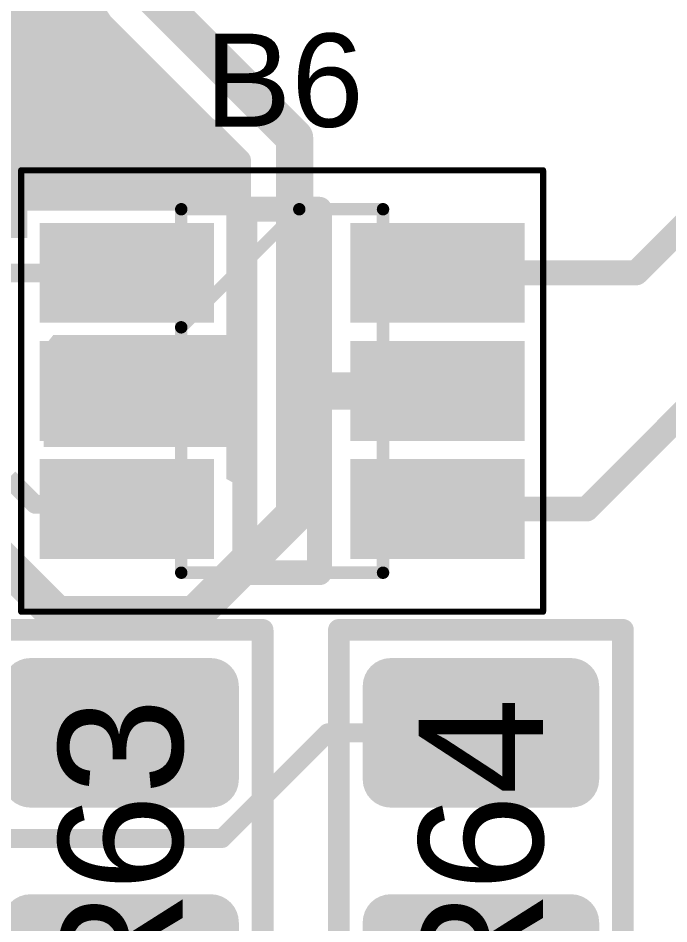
# Model space of a CAD drawing. Header units: inches. Extents: x -3 to 191, y -18 to 93.
# Drawn here: x 9.72 to 14.96, y 26.16 to 33.45 of the extents above; entities that cross this region are included whole.
import ezdxf

# ---------------------------------------------------------------- set-up
doc = ezdxf.new("R2010")
doc.units = ezdxf.units.IN
for name, color, linetype in [('Bottom Layer', 5, 'Continuous'), ('GND 1', 90, 'Continuous'), ('GND 2', 156, 'Continuous'), ('Mechanical 13', 56, 'Continuous'), ('Mechanical 15', 56, 'Continuous'), ('Mechanical 20', 56, 'Continuous'), ('PWR', 16, 'Continuous'), ('Signal L4', 76, 'Continuous'), ('Top Layer', 1, 'Continuous'), ('Top Overlay', 2, 'Continuous'), ('Top Paste', 8, 'Continuous'), ('Top Solder', 216, 'Continuous'), ('Via Holes', 16, 'Continuous')]:
    doc.layers.add(name, color=color, linetype=linetype)
doc.styles.add('Arial', font='', dxfattribs={"height": 0.2})
doc.styles.get('Arial').set_extended_font_data('Arial')

# ---------------------------------------------------------------- blocks, each defined once
blk = doc.blocks.new('SOT95P280X145_6N_91')
at = {"layer": 'Top Layer'}
for points in [[(-1.85000011, 1.25000004), (-0.64999997, 1.25000004), (-0.64999997, 0.65000124), (-1.85000011, 0.65000124)], [(0.64999997, 1.25000004), (1.85000011, 1.25000004), (1.85000011, 0.65000124), (0.64999997, 0.65000124)], [(-1.85000011, 0.2999994), (-0.64999997, 0.2999994), (-0.64999997, -0.2999994), (-1.85000011, -0.2999994)], [(0.64999997, 0.2999994), (1.85000011, 0.2999994), (1.85000011, -0.2999994), (0.64999997, -0.2999994)], [(-1.85000011, -0.65000124), (-0.64999997, -0.65000124), (-0.64999997, -1.25000004), (-1.85000011, -1.25000004)], [(0.64999997, -0.65000124), (1.85000011, -0.65000124), (1.85000011, -1.25000004), (0.64999997, -1.25000004)]]:
    blk.add_hatch(color=1, dxfattribs=at).paths.add_polyline_path(points)
at = {"layer": 'Top Paste'}
for points in [[(-1.85000011, 1.25000004), (-0.64999997, 1.25000004), (-0.64999997, 0.65000124), (-1.85000011, 0.65000124)], [(0.64999997, 1.25000004), (1.85000011, 1.25000004), (1.85000011, 0.65000124), (0.64999997, 0.65000124)], [(-1.85000011, 0.2999994), (-0.64999997, 0.2999994), (-0.64999997, -0.2999994), (-1.85000011, -0.2999994)], [(0.64999997, 0.2999994), (1.85000011, 0.2999994), (1.85000011, -0.2999994), (0.64999997, -0.2999994)], [(-1.85000011, -0.65000124), (-0.64999997, -0.65000124), (-0.64999997, -1.25000004), (-1.85000011, -1.25000004)], [(0.64999997, -0.65000124), (1.85000011, -0.65000124), (1.85000011, -1.25000004), (0.64999997, -1.25000004)]]:
    blk.add_hatch(color=8, dxfattribs=at).paths.add_polyline_path(points)
at = {"layer": 'Top Solder'}
for points in [[(-1.95160011, 1.35160004), (-0.54839997, 1.35160004), (-0.54839997, 0.54840124), (-1.95160011, 0.54840124)], [(0.54839997, 1.35160004), (1.95160011, 1.35160004), (1.95160011, 0.54840124), (0.54839997, 0.54840124)], [(-1.95160011, 0.4015993999999999), (-0.54839997, 0.4015993999999999), (-0.54839997, -0.4015993999999999), (-1.95160011, -0.4015993999999999)], [(0.54839997, 0.4015993999999999), (1.95160011, 0.4015993999999999), (1.95160011, -0.4015993999999999), (0.54839997, -0.4015993999999999)], [(-1.95160011, -0.54840124), (-0.54839997, -0.54840124), (-0.54839997, -1.35160004), (-1.95160011, -1.35160004)], [(0.54839997, -0.54840124), (1.95160011, -0.54840124), (1.95160011, -1.35160004), (0.54839997, -1.35160004)]]:
    blk.add_hatch(color=216, dxfattribs=at).paths.add_polyline_path(points)
at = {"layer": 'Mechanical 15'}
for points in [[(-0.8119998999999999, 0.5120005, 0.0999998, 0.0999998, 0), (0.13800074, 1.46200114, 0.0999998, 0.0999998, 0)], [(-0.8119998999999999, -1.46200114, 0.0999998, 0.0999998, 0), (-0.8119998999999999, 1.46200114, 0.0999998, 0.0999998, 0)], [(-0.8119998999999999, 1.46200114, 0.0999998, 0.0999998, 0), (0.8119998999999999, 1.46200114, 0.0999998, 0.0999998, 0)], [(0.8119998999999999, -1.46200114, 0.0999998, 0.0999998, 0), (0.8119998999999999, 1.46200114, 0.0999998, 0.0999998, 0)], [(-0.8119998999999999, -1.46200114, 0.0999998, 0.0999998, 0), (0.8119998999999999, -1.46200114, 0.0999998, 0.0999998, 0)]]:
    blk.add_lwpolyline(points, format="xyseb", dxfattribs=at)
for points in [[(-0.8369985799999999, 1.46200114, 0.0499999, 0.0499999, 1), (-0.78700122, 1.46200114, 0.0499999, 0.0499999, 1)], [(-0.8369985799999999, 1.46200114, 0.0499999, 0.0499999, 1), (-0.78700122, 1.46200114, 0.0499999, 0.0499999, 1)], [(0.11300206, 1.46200114, 0.0499999, 0.0499999, 1), (0.16299942, 1.46200114, 0.0499999, 0.0499999, 1)], [(0.78700122, 1.46200114, 0.0499999, 0.0499999, 1), (0.8369985799999999, 1.46200114, 0.0499999, 0.0499999, 1)], [(0.78700122, 1.46200114, 0.0499999, 0.0499999, 1), (0.8369985799999999, 1.46200114, 0.0499999, 0.0499999, 1)], [(-0.8369985799999999, 0.5120005, 0.0499999, 0.0499999, 1), (-0.78700122, 0.5120005, 0.0499999, 0.0499999, 1)], [(-0.8369985799999999, -1.46200114, 0.0499999, 0.0499999, 1), (-0.78700122, -1.46200114, 0.0499999, 0.0499999, 1)], [(-0.8369985799999999, -1.46200114, 0.0499999, 0.0499999, 1), (-0.78700122, -1.46200114, 0.0499999, 0.0499999, 1)], [(0.78700122, -1.46200114, 0.0499999, 0.0499999, 1), (0.8369985799999999, -1.46200114, 0.0499999, 0.0499999, 1)], [(0.78700122, -1.46200114, 0.0499999, 0.0499999, 1), (0.8369985799999999, -1.46200114, 0.0499999, 0.0499999, 1)]]:
    blk.add_lwpolyline(points, format="xyseb", close=True, dxfattribs=at)
at = {"layer": 'Mechanical 20'}
for points in [[(-2.10000088, -1.77500026, 0.0499999, 0.0499999, 0), (-2.10000088, 1.77500026, 0.0499999, 0.0499999, 0)], [(-2.10000088, 1.77500026, 0.0499999, 0.0499999, 0), (2.10000088, 1.77500026, 0.0499999, 0.0499999, 0)], [(2.10000088, -1.77500026, 0.0499999, 0.0499999, 0), (2.10000088, 1.77500026, 0.0499999, 0.0499999, 0)], [(-2.10000088, -1.77500026, 0.0499999, 0.0499999, 0), (2.10000088, -1.77500026, 0.0499999, 0.0499999, 0)]]:
    blk.add_lwpolyline(points, format="xyseb", dxfattribs=at)
for points in [[(-2.11250022, 1.77500026, 0.02499868, 0.02499868, 1), (-2.08750154, 1.77500026, 0.02499868, 0.02499868, 1)], [(-2.11250022, 1.77500026, 0.02499868, 0.02499868, 1), (-2.08750154, 1.77500026, 0.02499868, 0.02499868, 1)], [(2.08750154, 1.77500026, 0.02499868, 0.02499868, 1), (2.11250022, 1.77500026, 0.02499868, 0.02499868, 1)], [(2.08750154, 1.77500026, 0.02499868, 0.02499868, 1), (2.11250022, 1.77500026, 0.02499868, 0.02499868, 1)], [(-2.11250022, -1.77500026, 0.02499868, 0.02499868, 1), (-2.08750154, -1.77500026, 0.02499868, 0.02499868, 1)], [(-2.11250022, -1.77500026, 0.02499868, 0.02499868, 1), (-2.08750154, -1.77500026, 0.02499868, 0.02499868, 1)], [(2.08750154, -1.77500026, 0.02499868, 0.02499868, 1), (2.11250022, -1.77500026, 0.02499868, 0.02499868, 1)], [(2.08750154, -1.77500026, 0.02499868, 0.02499868, 1), (2.11250022, -1.77500026, 0.02499868, 0.02499868, 1)]]:
    blk.add_lwpolyline(points, format="xyseb", close=True, dxfattribs=at)
at = {"layer": 'Top Overlay'}
for points in [[(-1.84999884, 1.59999934, 0.1999996, 0.1999996, 0), (-0.65000124, 1.59999934, 0.1999996, 0.1999996, 0)], [(-0.2999994, -1.46200114, 0.1999996, 0.1999996, 0), (-0.2999994, 1.46200114, 0.1999996, 0.1999996, 0)], [(-0.2999994, 1.46200114, 0.1999996, 0.1999996, 0), (0.2999994, 1.46200114, 0.1999996, 0.1999996, 0)], [(0.2999994, -1.46200114, 0.1999996, 0.1999996, 0), (0.2999994, 1.46200114, 0.1999996, 0.1999996, 0)], [(-0.2999994, -1.46200114, 0.1999996, 0.1999996, 0), (0.2999994, -1.46200114, 0.1999996, 0.1999996, 0)]]:
    blk.add_lwpolyline(points, format="xyseb", dxfattribs=at)
for points in [[(-1.89999874, 1.59999934, 0.0999998, 0.0999998, 1), (-1.79999894, 1.59999934, 0.0999998, 0.0999998, 1)], [(-0.7000011399999999, 1.59999934, 0.0999998, 0.0999998, 1), (-0.6000013399999999, 1.59999934, 0.0999998, 0.0999998, 1)], [(-0.3499993, 1.46200114, 0.0999998, 0.0999998, 1), (-0.2499995, 1.46200114, 0.0999998, 0.0999998, 1)], [(-0.3499993, 1.46200114, 0.0999998, 0.0999998, 1), (-0.2499995, 1.46200114, 0.0999998, 0.0999998, 1)], [(0.2499995, 1.46200114, 0.0999998, 0.0999998, 1), (0.3499993, 1.46200114, 0.0999998, 0.0999998, 1)], [(0.2499995, 1.46200114, 0.0999998, 0.0999998, 1), (0.3499993, 1.46200114, 0.0999998, 0.0999998, 1)], [(-0.3499993, -1.46200114, 0.0999998, 0.0999998, 1), (-0.2499995, -1.46200114, 0.0999998, 0.0999998, 1)], [(-0.3499993, -1.46200114, 0.0999998, 0.0999998, 1), (-0.2499995, -1.46200114, 0.0999998, 0.0999998, 1)], [(0.2499995, -1.46200114, 0.0999998, 0.0999998, 1), (0.3499993, -1.46200114, 0.0999998, 0.0999998, 1)], [(0.2499995, -1.46200114, 0.0999998, 0.0999998, 1), (0.3499993, -1.46200114, 0.0999998, 0.0999998, 1)]]:
    blk.add_lwpolyline(points, format="xyseb", close=True, dxfattribs=at)
blk = doc.blocks.new('RES_0805_252')
at = {"layer": 'Top Layer'}
h = blk.add_hatch(color=1, dxfattribs=at)
edge = h.paths.add_edge_path()
edge.add_arc((-1.32500243, 0.7250010899999999), 0.12499848, 90, 180)
edge.add_line((-1.45000091, 0.7250010899999999), (-1.45000091, -0.7250010899999999))
edge.add_arc((-1.32500243, -0.7250010899999999), 0.12499848, 180, 270)
edge.add_line((-1.32500243, -0.84999957), (-0.5749988500000001, -0.84999957))
edge.add_arc((-0.5749988500000001, -0.7250010899999999), 0.12499848, 270, 360)
edge.add_line((-0.45000037, -0.7250010899999999), (-0.45000037, 0.7250010899999999))
edge.add_arc((-0.5749988500000001, 0.7250010899999999), 0.12499848, 0, 90)
edge.add_line((-0.5749988500000001, 0.84999957), (-1.32500243, 0.84999957))
h = blk.add_hatch(color=1, dxfattribs=at)
edge = h.paths.add_edge_path()
edge.add_arc((0.5749988500000001, 0.7250010899999999), 0.12499848, 90, 180)
edge.add_line((0.45000037, 0.7250010899999999), (0.45000037, -0.7250010899999999))
edge.add_arc((0.5749988500000001, -0.7250010899999999), 0.12499848, 180, 270)
edge.add_line((0.5749988500000001, -0.84999957), (1.32500243, -0.84999957))
edge.add_arc((1.32500243, -0.7250010899999999), 0.12499848, 270, 360)
edge.add_line((1.45000091, -0.7250010899999999), (1.45000091, 0.7250010899999999))
edge.add_arc((1.32500243, 0.7250010899999999), 0.12499848, 0, 90)
edge.add_line((1.32500243, 0.84999957), (0.5749988500000001, 0.84999957))
at = {"layer": 'Top Paste'}
h = blk.add_hatch(color=8, dxfattribs=at)
edge = h.paths.add_edge_path()
edge.add_arc((-1.32500243, 0.7250010899999999), 0.12499848, 90, 180)
edge.add_line((-1.45000091, 0.7250010899999999), (-1.45000091, -0.7250010899999999))
edge.add_arc((-1.32500243, -0.7250010899999999), 0.12499848, 180, 270)
edge.add_line((-1.32500243, -0.84999957), (-0.5749988500000001, -0.84999957))
edge.add_arc((-0.5749988500000001, -0.7250010899999999), 0.12499848, 270, 360)
edge.add_line((-0.45000037, -0.7250010899999999), (-0.45000037, 0.7250010899999999))
edge.add_arc((-0.5749988500000001, 0.7250010899999999), 0.12499848, 0, 90)
edge.add_line((-0.5749988500000001, 0.84999957), (-1.32500243, 0.84999957))
h = blk.add_hatch(color=8, dxfattribs=at)
edge = h.paths.add_edge_path()
edge.add_arc((0.5749988500000001, 0.7250010899999999), 0.12499848, 90, 180)
edge.add_line((0.45000037, 0.7250010899999999), (0.45000037, -0.7250010899999999))
edge.add_arc((0.5749988500000001, -0.7250010899999999), 0.12499848, 180, 270)
edge.add_line((0.5749988500000001, -0.84999957), (1.32500243, -0.84999957))
edge.add_arc((1.32500243, -0.7250010899999999), 0.12499848, 270, 360)
edge.add_line((1.45000091, -0.7250010899999999), (1.45000091, 0.7250010899999999))
edge.add_arc((1.32500243, 0.7250010899999999), 0.12499848, 0, 90)
edge.add_line((1.32500243, 0.84999957), (0.5749988500000001, 0.84999957))
at = {"layer": 'Top Solder'}
h = blk.add_hatch(color=216, dxfattribs=at)
edge = h.paths.add_edge_path()
edge.add_arc((-1.32500243, 0.7250010899999999), 0.22659848, 90, 180)
edge.add_line((-1.55160091, 0.7250010899999999), (-1.55160091, -0.7250010899999999))
edge.add_arc((-1.32500243, -0.7250010899999999), 0.22659848, 180, 270)
edge.add_line((-1.32500243, -0.95159957), (-0.5749988500000001, -0.95159957))
edge.add_arc((-0.5749988500000001, -0.7250010899999999), 0.22659848, 270, 360)
edge.add_line((-0.34840037, -0.7250010899999999), (-0.34840037, 0.7250010899999999))
edge.add_arc((-0.5749988500000001, 0.7250010899999999), 0.22659848, 0, 90)
edge.add_line((-0.5749988500000001, 0.95159957), (-1.32500243, 0.95159957))
h = blk.add_hatch(color=216, dxfattribs=at)
edge = h.paths.add_edge_path()
edge.add_arc((0.5749988500000001, 0.7250010899999999), 0.22659848, 90, 180)
edge.add_line((0.34840037, 0.7250010899999999), (0.34840037, -0.7250010899999999))
edge.add_arc((0.5749988500000001, -0.7250010899999999), 0.22659848, 180, 270)
edge.add_line((0.5749988500000001, -0.95159957), (1.32500243, -0.95159957))
edge.add_arc((1.32500243, -0.7250010899999999), 0.22659848, 270, 360)
edge.add_line((1.55160091, -0.7250010899999999), (1.55160091, 0.7250010899999999))
edge.add_arc((1.32500243, 0.7250010899999999), 0.22659848, 0, 90)
edge.add_line((1.32500243, 0.95159957), (0.5749988500000001, 0.95159957))
at = {"layer": 'Mechanical 13'}
for points in [[(-1.778, 1.143, 0.17500092, 0.17500092, 0), (-1.778, -1.143, 0.17500092, 0.17500092, 0)], [(-1.778, 1.143, 0.17500092, 0.17500092, 0), (1.778, 1.143, 0.17500092, 0.17500092, 0)], [(1.778, 1.143, 0.17500092, 0.17500092, 0), (1.778, -1.143, 0.17500092, 0.17500092, 0)], [(-1.778, -1.143, 0.17500092, 0.17500092, 0), (1.778, -1.143, 0.17500092, 0.17500092, 0)]]:
    blk.add_lwpolyline(points, format="xyseb", dxfattribs=at)
for points in [[(-1.82174896, 1.143, 0.08750045999999999, 0.08750045999999999, 1), (-1.73425104, 1.143, 0.08750045999999999, 0.08750045999999999, 1)], [(-1.82174896, 1.143, 0.08750045999999999, 0.08750045999999999, 1), (-1.73425104, 1.143, 0.08750045999999999, 0.08750045999999999, 1)], [(1.73425104, 1.143, 0.08750045999999999, 0.08750045999999999, 1), (1.82174896, 1.143, 0.08750045999999999, 0.08750045999999999, 1)], [(1.73425104, 1.143, 0.08750045999999999, 0.08750045999999999, 1), (1.82174896, 1.143, 0.08750045999999999, 0.08750045999999999, 1)], [(-1.82174896, -1.143, 0.08750045999999999, 0.08750045999999999, 1), (-1.73425104, -1.143, 0.08750045999999999, 0.08750045999999999, 1)], [(-1.82174896, -1.143, 0.08750045999999999, 0.08750045999999999, 1), (-1.73425104, -1.143, 0.08750045999999999, 0.08750045999999999, 1)], [(1.73425104, -1.143, 0.08750045999999999, 0.08750045999999999, 1), (1.82174896, -1.143, 0.08750045999999999, 0.08750045999999999, 1)], [(1.73425104, -1.143, 0.08750045999999999, 0.08750045999999999, 1), (1.82174896, -1.143, 0.08750045999999999, 0.08750045999999999, 1)]]:
    blk.add_lwpolyline(points, format="xyseb", close=True, dxfattribs=at)
at = {"layer": 'Mechanical 13', "style": 'Arial'}
blk.add_text('R64', height=1.00000054, dxfattribs=at).set_placement((-1.33290056, -0.49983644))
blk = doc.blocks.new('RES_0805_253')
at = {"layer": 'Top Layer'}
h = blk.add_hatch(color=1, dxfattribs=at)
edge = h.paths.add_edge_path()
edge.add_arc((-1.32500243, 0.7250010899999999), 0.12499848, 90, 180)
edge.add_line((-1.45000091, 0.7250010899999999), (-1.45000091, -0.7250010899999999))
edge.add_arc((-1.32500243, -0.7250010899999999), 0.12499848, 180, 270)
edge.add_line((-1.32500243, -0.84999957), (-0.5749988500000001, -0.84999957))
edge.add_arc((-0.5749988500000001, -0.7250010899999999), 0.12499848, 270, 360)
edge.add_line((-0.45000037, -0.7250010899999999), (-0.45000037, 0.7250010899999999))
edge.add_arc((-0.5749988500000001, 0.7250010899999999), 0.12499848, 0, 90)
edge.add_line((-0.5749988500000001, 0.84999957), (-1.32500243, 0.84999957))
h = blk.add_hatch(color=1, dxfattribs=at)
edge = h.paths.add_edge_path()
edge.add_arc((0.5749988500000001, 0.7250010899999999), 0.12499848, 90, 180)
edge.add_line((0.45000037, 0.7250010899999999), (0.45000037, -0.7250010899999999))
edge.add_arc((0.5749988500000001, -0.7250010899999999), 0.12499848, 180, 270)
edge.add_line((0.5749988500000001, -0.84999957), (1.32500243, -0.84999957))
edge.add_arc((1.32500243, -0.7250010899999999), 0.12499848, 270, 360)
edge.add_line((1.45000091, -0.7250010899999999), (1.45000091, 0.7250010899999999))
edge.add_arc((1.32500243, 0.7250010899999999), 0.12499848, 0, 90)
edge.add_line((1.32500243, 0.84999957), (0.5749988500000001, 0.84999957))
at = {"layer": 'Top Paste'}
h = blk.add_hatch(color=8, dxfattribs=at)
edge = h.paths.add_edge_path()
edge.add_arc((-1.32500243, 0.7250010899999999), 0.12499848, 90, 180)
edge.add_line((-1.45000091, 0.7250010899999999), (-1.45000091, -0.7250010899999999))
edge.add_arc((-1.32500243, -0.7250010899999999), 0.12499848, 180, 270)
edge.add_line((-1.32500243, -0.84999957), (-0.5749988500000001, -0.84999957))
edge.add_arc((-0.5749988500000001, -0.7250010899999999), 0.12499848, 270, 360)
edge.add_line((-0.45000037, -0.7250010899999999), (-0.45000037, 0.7250010899999999))
edge.add_arc((-0.5749988500000001, 0.7250010899999999), 0.12499848, 0, 90)
edge.add_line((-0.5749988500000001, 0.84999957), (-1.32500243, 0.84999957))
h = blk.add_hatch(color=8, dxfattribs=at)
edge = h.paths.add_edge_path()
edge.add_arc((0.5749988500000001, 0.7250010899999999), 0.12499848, 90, 180)
edge.add_line((0.45000037, 0.7250010899999999), (0.45000037, -0.7250010899999999))
edge.add_arc((0.5749988500000001, -0.7250010899999999), 0.12499848, 180, 270)
edge.add_line((0.5749988500000001, -0.84999957), (1.32500243, -0.84999957))
edge.add_arc((1.32500243, -0.7250010899999999), 0.12499848, 270, 360)
edge.add_line((1.45000091, -0.7250010899999999), (1.45000091, 0.7250010899999999))
edge.add_arc((1.32500243, 0.7250010899999999), 0.12499848, 0, 90)
edge.add_line((1.32500243, 0.84999957), (0.5749988500000001, 0.84999957))
at = {"layer": 'Top Solder'}
h = blk.add_hatch(color=216, dxfattribs=at)
edge = h.paths.add_edge_path()
edge.add_arc((-1.32500243, 0.7250010899999999), 0.22659848, 90, 180)
edge.add_line((-1.55160091, 0.7250010899999999), (-1.55160091, -0.7250010899999999))
edge.add_arc((-1.32500243, -0.7250010899999999), 0.22659848, 180, 270)
edge.add_line((-1.32500243, -0.95159957), (-0.5749988500000001, -0.95159957))
edge.add_arc((-0.5749988500000001, -0.7250010899999999), 0.22659848, 270, 360)
edge.add_line((-0.34840037, -0.7250010899999999), (-0.34840037, 0.7250010899999999))
edge.add_arc((-0.5749988500000001, 0.7250010899999999), 0.22659848, 0, 90)
edge.add_line((-0.5749988500000001, 0.95159957), (-1.32500243, 0.95159957))
h = blk.add_hatch(color=216, dxfattribs=at)
edge = h.paths.add_edge_path()
edge.add_arc((0.5749988500000001, 0.7250010899999999), 0.22659848, 90, 180)
edge.add_line((0.34840037, 0.7250010899999999), (0.34840037, -0.7250010899999999))
edge.add_arc((0.5749988500000001, -0.7250010899999999), 0.22659848, 180, 270)
edge.add_line((0.5749988500000001, -0.95159957), (1.32500243, -0.95159957))
edge.add_arc((1.32500243, -0.7250010899999999), 0.22659848, 270, 360)
edge.add_line((1.55160091, -0.7250010899999999), (1.55160091, 0.7250010899999999))
edge.add_arc((1.32500243, 0.7250010899999999), 0.22659848, 0, 90)
edge.add_line((1.32500243, 0.95159957), (0.5749988500000001, 0.95159957))
at = {"layer": 'Mechanical 13'}
for points in [[(-1.778, 1.143, 0.17500092, 0.17500092, 0), (-1.778, -1.143, 0.17500092, 0.17500092, 0)], [(-1.778, 1.143, 0.17500092, 0.17500092, 0), (1.778, 1.143, 0.17500092, 0.17500092, 0)], [(1.778, 1.143, 0.17500092, 0.17500092, 0), (1.778, -1.143, 0.17500092, 0.17500092, 0)], [(-1.778, -1.143, 0.17500092, 0.17500092, 0), (1.778, -1.143, 0.17500092, 0.17500092, 0)]]:
    blk.add_lwpolyline(points, format="xyseb", dxfattribs=at)
for points in [[(-1.82174896, 1.143, 0.08750045999999999, 0.08750045999999999, 1), (-1.73425104, 1.143, 0.08750045999999999, 0.08750045999999999, 1)], [(-1.82174896, 1.143, 0.08750045999999999, 0.08750045999999999, 1), (-1.73425104, 1.143, 0.08750045999999999, 0.08750045999999999, 1)], [(1.73425104, 1.143, 0.08750045999999999, 0.08750045999999999, 1), (1.82174896, 1.143, 0.08750045999999999, 0.08750045999999999, 1)], [(1.73425104, 1.143, 0.08750045999999999, 0.08750045999999999, 1), (1.82174896, 1.143, 0.08750045999999999, 0.08750045999999999, 1)], [(-1.82174896, -1.143, 0.08750045999999999, 0.08750045999999999, 1), (-1.73425104, -1.143, 0.08750045999999999, 0.08750045999999999, 1)], [(-1.82174896, -1.143, 0.08750045999999999, 0.08750045999999999, 1), (-1.73425104, -1.143, 0.08750045999999999, 0.08750045999999999, 1)], [(1.73425104, -1.143, 0.08750045999999999, 0.08750045999999999, 1), (1.82174896, -1.143, 0.08750045999999999, 0.08750045999999999, 1)], [(1.73425104, -1.143, 0.08750045999999999, 0.08750045999999999, 1), (1.82174896, -1.143, 0.08750045999999999, 0.08750045999999999, 1)]]:
    blk.add_lwpolyline(points, format="xyseb", close=True, dxfattribs=at)
at = {"layer": 'Mechanical 13', "style": 'Arial'}
blk.add_text('R63', height=1.00000054, dxfattribs=at).set_placement((-1.33290056, -0.49983644))

msp = doc.modelspace()

# ---------------------------------------------------------------- hatches: boundary and pattern name
at = {"layer": 'Bottom Layer'}
h = msp.add_hatch(color=5, dxfattribs=at)
edge = h.paths.add_edge_path()
edge.add_arc((10.64998632, 32.54998824), 0.2999994, 0, 360)
at = {"layer": 'GND 1'}
h = msp.add_hatch(color=90, dxfattribs=at)
edge = h.paths.add_edge_path()
edge.add_arc((10.64998632, 32.54998824), 0.2999994, 0, 360)
at = {"layer": 'GND 2'}
h = msp.add_hatch(color=156, dxfattribs=at)
edge = h.paths.add_edge_path()
edge.add_arc((10.64998632, 32.54998824), 0.2999994, 0, 360)
at = {"layer": 'PWR'}
h = msp.add_hatch(color=16, dxfattribs=at)
edge = h.paths.add_edge_path()
edge.add_arc((10.64998632, 32.54998824), 0.2999994, 0, 360)
at = {"layer": 'Signal L4'}
h = msp.add_hatch(color=76, dxfattribs=at)
edge = h.paths.add_edge_path()
edge.add_arc((10.64998632, 32.54998824), 0.2999994, 0, 360)
at = {"layer": 'Top Layer'}
msp.add_hatch(color=1, dxfattribs=at).paths.add_polyline_path([(10.12088908, 34.07088944), (10.36705826, 34.07088944), (10.36705826, 33.71245226), (10.39422356, 33.57588916), (10.47157926, 33.46011596), (11.59314166, 32.33855356), (11.59314166, 31.36364314), (11.59312896, 31.36357964), (11.59312896, 30.45000006), (11.59312896, 29.69282352), (11.55199874, 29.6635805), (11.39999752, 29.74201316), (11.39999752, 29.99999842), (9.9303713, 29.99999842), (9.9303713, 30.6671345), (9.91428548, 30.74799794), (9.966279279999998, 30.84711382), (10.00793782, 30.9000017), (11.39999752, 30.9000017), (11.39999752, 31.8999997), (9.80000072, 31.8999997), (9.80000072, 31.68038622), (9.528238499999999, 31.68038622), (8.960363079999999, 32.24826164), (8.8694006, 32.3090413), (8.76210084, 32.33038491999999), (8.72499652, 32.33038491999999), (8.72499652, 33.74118474), (8.99999978, 33.74118474), (9.17558236, 33.77610974), (9.32443144, 33.87556851999999), (9.69004666, 34.24118374), (10.12088908, 34.24118374)])
h = msp.add_hatch(color=1, dxfattribs=at)
edge = h.paths.add_edge_path()
edge.add_arc((10.64998632, 32.54998824), 0.2999994, 0, 360)
at = {"layer": 'Via Holes'}
h = msp.add_hatch(color=7, dxfattribs=at)
edge = h.paths.add_edge_path()
edge.add_arc((10.64998632, 32.54998824), 0.1499997, 0, 360)

# ---------------------------------------------------------------- linework, layer by layer
at = {"layer": 'Top Layer'}
for points in [[(10.72391556, 33.71245226, 0.2999994, 0.2999994, 0), (11.94999896, 32.48636886, 0.2999994, 0.2999994, 0)], [(10.64998632, 32.54998824, 0.1999996, 0.1999996, 0), (11.24998512, 32.54998824, 0.1999996, 0.1999996, 0)], [(11.24998512, 32.54998824, 0.1999996, 0.1999996, 0), (11.49999986, 32.2999735, 0.1999996, 0.1999996, 0)], [(11.94999896, 31.36359234, 0.2999994, 0.2999994, 0), (11.94999896, 32.48636886, 0.2999994, 0.2999994, 0)], [(11.49999986, 30.97573942, 0.1999996, 0.1999996, 0), (11.49999986, 32.2999735, 0.1999996, 0.1999996, 0)], [(14.69999854, 31.4000007, 0.1999996, 0.1999996, 0), (15.54999684, 32.249999, 0.1999996, 0.1999996, 0)], [(11.94998626, 31.36357964, 0.2999994, 0.2999994, 0), (11.94999896, 31.36359234, 0.2999994, 0.2999994, 0)], [(11.94998626, 30.45000006, 0.2999994, 0.2999994, 0), (11.94998626, 31.36357964, 0.2999994, 0.2999994, 0)], [(13.0999992, 31.4000007, 0.1999996, 0.1999996, 0), (14.69999854, 31.4000007, 0.1999996, 0.1999996, 0)], [(9.41209954, 31.4000007, 0.1499997, 0.1499997, 0), (9.80000072, 31.4000007, 0.1499997, 0.1499997, 0)], [(9.80000072, 31.4000007, 0.1499997, 0.1499997, 0), (10.59999912, 31.4000007, 0.1499997, 0.1499997, 0)], [(11.49998716, 30.97572672, 0.1999996, 0.1999996, 0), (11.49999986, 30.97573942, 0.1999996, 0.1999996, 0)], [(11.49998716, 30.61716, 0.1999996, 0.1999996, 0), (11.49998716, 30.97572672, 0.1999996, 0.1999996, 0)], [(14.29999934, 29.49999942, 0.1999996, 0.1999996, 0), (15.54999684, 30.74999692, 0.1999996, 0.1999996, 0)], [(11.33282722, 30.45000006, 0.1999996, 0.1999996, 0), (11.49998716, 30.61716, 0.1999996, 0.1999996, 0)], [(10.59999912, 30.45000006, 0.1999996, 0.1999996, 0), (11.33282722, 30.45000006, 0.1999996, 0.1999996, 0)], [(11.94998626, 30.45000006, 0.2999994, 0.2999994, 0), (13.0999992, 30.45000006, 0.2999994, 0.2999994, 0)], [(11.94998626, 29.45501348, 0.2999994, 0.2999994, 0), (11.94998626, 30.45000006, 0.2999994, 0.2999994, 0)], [(9.64998578, 29.74998622, 0.1499997, 0.1499997, 0), (9.862868259999999, 29.53710374, 0.1499997, 0.1499997, 0)], [(9.862868259999999, 29.53710374, 0.1499997, 0.1499997, 0), (10.5628948, 29.53710374, 0.1499997, 0.1499997, 0)], [(10.5628948, 29.53710374, 0.1499997, 0.1499997, 0), (10.59999912, 29.49999942, 0.1499997, 0.1499997, 0)], [(11.1449612, 28.64998842, 0.2999994, 0.2999994, 0), (11.94998626, 29.45501348, 0.2999994, 0.2999994, 0)], [(13.0999992, 29.49999942, 0.1999996, 0.1999996, 0), (14.29999934, 29.49999942, 0.1999996, 0.1999996, 0)], [(9.28748714, 29.39999962, 0.2999994, 0.2999994, 0), (10.03749834, 28.64998842, 0.2999994, 0.2999994, 0)], [(10.03749834, 28.64998842, 0.2999994, 0.2999994, 0), (11.1449612, 28.64998842, 0.2999994, 0.2999994, 0)], [(9.24243008, 27.70000302, 0.15200122, 0.15200122, 0), (10.54999668, 27.70000302, 0.15200122, 0.15200122, 0)], [(11.3670842, 26.84998694, 0.15200122, 0.15200122, 0), (12.21710028, 27.70000302, 0.15200122, 0.15200122, 0)], [(12.21710028, 27.70000302, 0.15200122, 0.15200122, 0), (13.44999596, 27.70000302, 0.15200122, 0.15200122, 0)], [(9.11141942, 26.84998694, 0.15200122, 0.15200122, 0), (11.3670842, 26.84998694, 0.15200122, 0.15200122, 0)]]:
    msp.add_lwpolyline(points, format="xyseb", dxfattribs=at)
for points in [[(10.59998642, 32.54998824, 0.0999998, 0.0999998, 1), (10.69998622, 32.54998824, 0.0999998, 0.0999998, 1)], [(11.19998522, 32.54998824, 0.0999998, 0.0999998, 1), (11.29998502, 32.54998824, 0.0999998, 0.0999998, 1)], [(11.19998522, 32.54998824, 0.0999998, 0.0999998, 1), (11.29998502, 32.54998824, 0.0999998, 0.0999998, 1)], [(11.87500038, 32.48636886, 0.1499997, 0.1499997, 1), (12.02499754, 32.48636886, 0.1499997, 0.1499997, 1)], [(11.87500038, 32.48636886, 0.1499997, 0.1499997, 1), (12.02499754, 32.48636886, 0.1499997, 0.1499997, 1)], [(11.44999996, 32.2999735, 0.0999998, 0.0999998, 1), (11.54999976, 32.2999735, 0.0999998, 0.0999998, 1)], [(11.44999996, 32.2999735, 0.0999998, 0.0999998, 1), (11.54999976, 32.2999735, 0.0999998, 0.0999998, 1)], [(11.87498768, 31.36357964, 0.1499997, 0.1499997, 1), (12.02498484, 31.36357964, 0.1499997, 0.1499997, 1)], [(11.87498768, 31.36357964, 0.1499997, 0.1499997, 1), (12.02498484, 31.36357964, 0.1499997, 0.1499997, 1)], [(11.87500038, 31.36359234, 0.1499997, 0.1499997, 1), (12.02499754, 31.36359234, 0.1499997, 0.1499997, 1)], [(11.87500038, 31.36359234, 0.1499997, 0.1499997, 1), (12.02499754, 31.36359234, 0.1499997, 0.1499997, 1)], [(13.0499993, 31.4000007, 0.0999998, 0.0999998, 1), (13.1499991, 31.4000007, 0.0999998, 0.0999998, 1)], [(14.64999864, 31.4000007, 0.0999998, 0.0999998, 1), (14.74999844, 31.4000007, 0.0999998, 0.0999998, 1)], [(14.64999864, 31.4000007, 0.0999998, 0.0999998, 1), (14.74999844, 31.4000007, 0.0999998, 0.0999998, 1)], [(9.762500159999998, 31.4000007, 0.07499858, 0.07499858, 1), (9.83750128, 31.4000007, 0.07499858, 0.07499858, 1)], [(9.762500159999998, 31.4000007, 0.07499858, 0.07499858, 1), (9.83750128, 31.4000007, 0.07499858, 0.07499858, 1)], [(10.56249856, 31.4000007, 0.07499858, 0.07499858, 1), (10.63749968, 31.4000007, 0.07499858, 0.07499858, 1)], [(11.44998726, 30.97572672, 0.0999998, 0.0999998, 1), (11.54998706, 30.97572672, 0.0999998, 0.0999998, 1)], [(11.44998726, 30.97572672, 0.0999998, 0.0999998, 1), (11.54998706, 30.97572672, 0.0999998, 0.0999998, 1)], [(11.44999996, 30.97573942, 0.0999998, 0.0999998, 1), (11.54999976, 30.97573942, 0.0999998, 0.0999998, 1)], [(11.44999996, 30.97573942, 0.0999998, 0.0999998, 1), (11.54999976, 30.97573942, 0.0999998, 0.0999998, 1)], [(11.44998726, 30.61716, 0.0999998, 0.0999998, 1), (11.54998706, 30.61716, 0.0999998, 0.0999998, 1)], [(11.44998726, 30.61716, 0.0999998, 0.0999998, 1), (11.54998706, 30.61716, 0.0999998, 0.0999998, 1)], [(10.54999922, 30.45000006, 0.0999998, 0.0999998, 1), (10.64999902, 30.45000006, 0.0999998, 0.0999998, 1)], [(11.28282732, 30.45000006, 0.0999998, 0.0999998, 1), (11.38282712, 30.45000006, 0.0999998, 0.0999998, 1)], [(11.28282732, 30.45000006, 0.0999998, 0.0999998, 1), (11.38282712, 30.45000006, 0.0999998, 0.0999998, 1)], [(11.87498768, 30.45000006, 0.1499997, 0.1499997, 1), (12.02498484, 30.45000006, 0.1499997, 0.1499997, 1)], [(11.87498768, 30.45000006, 0.1499997, 0.1499997, 1), (12.02498484, 30.45000006, 0.1499997, 0.1499997, 1)], [(11.87498768, 30.45000006, 0.1499997, 0.1499997, 1), (12.02498484, 30.45000006, 0.1499997, 0.1499997, 1)], [(13.02500062, 30.45000006, 0.1499997, 0.1499997, 1), (13.17499778, 30.45000006, 0.1499997, 0.1499997, 1)], [(9.8253677, 29.53710374, 0.07499858, 0.07499858, 1), (9.90036882, 29.53710374, 0.07499858, 0.07499858, 1)], [(9.8253677, 29.53710374, 0.07499858, 0.07499858, 1), (9.90036882, 29.53710374, 0.07499858, 0.07499858, 1)], [(10.52539424, 29.53710374, 0.07499858, 0.07499858, 1), (10.60039536, 29.53710374, 0.07499858, 0.07499858, 1)], [(10.52539424, 29.53710374, 0.07499858, 0.07499858, 1), (10.60039536, 29.53710374, 0.07499858, 0.07499858, 1)], [(11.87498768, 29.45501348, 0.1499997, 0.1499997, 1), (12.02498484, 29.45501348, 0.1499997, 0.1499997, 1)], [(11.87498768, 29.45501348, 0.1499997, 0.1499997, 1), (12.02498484, 29.45501348, 0.1499997, 0.1499997, 1)], [(13.0499993, 29.49999942, 0.0999998, 0.0999998, 1), (13.1499991, 29.49999942, 0.0999998, 0.0999998, 1)], [(14.24999944, 29.49999942, 0.0999998, 0.0999998, 1), (14.34999924, 29.49999942, 0.0999998, 0.0999998, 1)], [(14.24999944, 29.49999942, 0.0999998, 0.0999998, 1), (14.34999924, 29.49999942, 0.0999998, 0.0999998, 1)], [(10.56249856, 29.49999942, 0.07499858, 0.07499858, 1), (10.63749968, 29.49999942, 0.07499858, 0.07499858, 1)], [(9.962499759999998, 28.64998842, 0.1499997, 0.1499997, 1), (10.11249692, 28.64998842, 0.1499997, 0.1499997, 1)], [(9.962499759999998, 28.64998842, 0.1499997, 0.1499997, 1), (10.11249692, 28.64998842, 0.1499997, 0.1499997, 1)], [(11.06996262, 28.64998842, 0.1499997, 0.1499997, 1), (11.21995978, 28.64998842, 0.1499997, 0.1499997, 1)], [(11.06996262, 28.64998842, 0.1499997, 0.1499997, 1), (11.21995978, 28.64998842, 0.1499997, 0.1499997, 1)], [(10.51199574, 27.70000302, 0.07599934, 0.07599934, 1), (10.58799762, 27.70000302, 0.07599934, 0.07599934, 1)], [(12.17909934, 27.70000302, 0.07599934, 0.07599934, 1), (12.25510122, 27.70000302, 0.07599934, 0.07599934, 1)], [(12.17909934, 27.70000302, 0.07599934, 0.07599934, 1), (12.25510122, 27.70000302, 0.07599934, 0.07599934, 1)], [(13.41199502, 27.70000302, 0.07599934, 0.07599934, 1), (13.4879969, 27.70000302, 0.07599934, 0.07599934, 1)], [(11.32908326, 26.84998694, 0.07599934, 0.07599934, 1), (11.40508514, 26.84998694, 0.07599934, 0.07599934, 1)], [(11.32908326, 26.84998694, 0.07599934, 0.07599934, 1), (11.40508514, 26.84998694, 0.07599934, 0.07599934, 1)]]:
    msp.add_lwpolyline(points, format="xyseb", close=True, dxfattribs=at)

# ---------------------------------------------------------------- block references
msp.add_blockref('SOT95P280X145_6N_91', (11.84999916, 30.45000006))
at = {"rotation": 90}
for name, p in [('RES_0805_253', (10.54999668, 26.75000238)), ('RES_0805_252', (13.44999596, 26.75000238))]:
    msp.add_blockref(name, p, dxfattribs=at)

# ---------------------------------------------------------------- texts
at = {"layer": 'Top Overlay', "style": 'Arial'}
msp.add_text('B6', height=0.75000104, dxfattribs=at).set_placement((11.22519726, 32.57512154))

doc.saveas('drawing.dxf')
